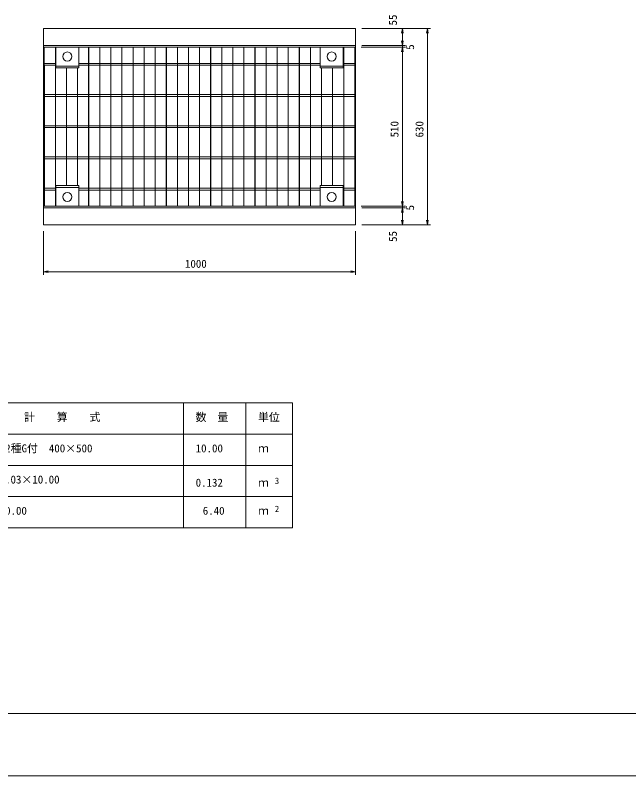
# Model space of a CAD drawing. Units: millimetres, scale not verified, with parts at other scales. Extents: x -2 to 84098, y 4 to 59404.
# Drawn here: x 22083 to 41743, y 4 to 24386 of the extents above; entities that cross this region are included whole.
import ezdxf
from ezdxf.enums import TextEntityAlignment as Align

# ---------------------------------------------------------------- set-up
doc = ezdxf.new("R2010")
doc.units = ezdxf.units.MM
doc.header["$LTSCALE"] = 100
for name, color, linetype, lineweight in [('0_2', 7, 'Continuous', 18), ('D-MTR-FRAM（材料表図枠）', 2, 'Continuous', 18), ('D-STR-DIM（寸法）', 7, 'Continuous', 18), ('D-STR-STR1（構造物）', 7, 'Continuous', 18), ('D-STR（構造物外形線）', 1, 'Continuous', 18), ('D-TTL(外枠）', 2, 'Continuous', 18), ('DEFPOINTS_3', 8, 'Continuous', 18)]:
    doc.layers.add(name, color=color, linetype=linetype, lineweight=lineweight)
doc.layers.add('D-MTR-TXT(文字列）', color=7, linetype='Continuous')
doc.styles.add('ＭＳ ゴシック', font='')
doc.styles.get('ＭＳ ゴシック').set_extended_font_data('MS Gothic')

msp = doc.modelspace()

# ---------------------------------------------------------------- linework, layer by layer
at = {"layer": '0_2'}
for p, q in [((34464.8, 23812.6), (34489.8, 23962.6)), ((34489.8, 23962.6), (34514.8, 23812.6)), ((34489.8, 23962.6), (34489.8, 23942.6)), ((35264.8, 23812.6), (35289.8, 23962.6)), ((35289.8, 23962.6), (35314.8, 23812.6)), ((35289.8, 23962.6), (35289.8, 23942.6)), ((34489.8, 23412.6), (34464.8, 23562.6)), ((34489.8, 23412.6), (34464.8, 23562.6)), ((34514.8, 23562.6), (34489.8, 23412.6)), ((34514.8, 23562.6), (34489.8, 23412.6)), ((34489.8, 23412.6), (34489.8, 23432.6)), ((34489.8, 23412.6), (34489.8, 23432.6)), ((34464.8, 23212.6), (34489.8, 23362.6)), ((34464.8, 23212.6), (34489.8, 23362.6)), ((34489.8, 23362.6), (34514.8, 23212.6)), ((34489.8, 23362.6), (34489.8, 23342.6)), ((34489.8, 23362.6), (34514.8, 23212.6)), ((34489.8, 23362.6), (34489.8, 23342.6)), ((34489.8, 18262.6), (34464.8, 18412.6)), ((34489.8, 18262.6), (34464.8, 18412.6)), ((34514.8, 18412.6), (34489.8, 18262.6)), ((34514.8, 18412.6), (34489.8, 18262.6)), ((34464.8, 18062.6), (34489.8, 18212.6)), ((34464.8, 18062.6), (34489.8, 18212.6)), ((34489.8, 18262.6), (34489.8, 18282.6)), ((34489.8, 18262.6), (34489.8, 18282.6)), ((34489.8, 18212.6), (34514.8, 18062.6)), ((34489.8, 18212.6), (34489.8, 18192.6)), ((34489.8, 18212.6), (34514.8, 18062.6)), ((34489.8, 18212.6), (34489.8, 18192.6)), ((34489.8, 17662.6), (34464.8, 17812.6)), ((34514.8, 17812.6), (34489.8, 17662.6)), ((35289.8, 17662.6), (35264.8, 17812.6)), ((35314.8, 17812.6), (35289.8, 17662.6)), ((34489.8, 17662.6), (34489.8, 17682.6)), ((35289.8, 17662.6), (35289.8, 17682.6)), ((22989.8, 16162.6), (23139.8, 16187.6)), ((23139.8, 16137.6), (22989.8, 16162.6)), ((22989.8, 16162.6), (23009.8, 16162.6)), ((32839.8, 16187.6), (32989.8, 16162.6)), ((32989.8, 16162.6), (32839.8, 16137.6)), ((32989.8, 16162.6), (32969.8, 16162.6))]:
    msp.add_line(p, q, dxfattribs=at)
at = {"layer": 'D-MTR-FRAM（材料表図枠）'}
for p, q in [((16969.5, 11955.4), (30969.5, 11955.4)), ((27469.5, 7955.4), (27469.5, 11955.4)), ((29469.5, 8755.4), (29469.5, 11955.4)), ((29469.5, 7955.4), (29469.5, 11955.4)), ((30969.5, 7955.4), (30969.5, 11955.4)), ((16969.5, 10955.4), (30969.5, 10955.4)), ((16969.5, 9955.4), (30969.5, 9955.4)), ((16969.5, 8955.4), (30969.5, 8955.4)), ((16969.5, 7955.4), (30969.5, 7955.4))]:
    msp.add_line(p, q, dxfattribs=at)
at = {"layer": 'D-STR-DIM（寸法）'}
for p, q in [((33189.8, 23962.6), (34589.8, 23962.6)), ((33189.8, 23962.6), (35389.8, 23962.6)), ((34489.8, 23942.6), (34489.8, 23432.6)), ((35289.8, 23942.6), (35289.8, 17682.6)), ((33189.8, 23412.6), (34589.8, 23412.6)), ((33189.8, 23412.6), (34589.8, 23412.6)), ((34489.8, 23432.6), (34489.8, 23452.6)), ((34489.8, 23412.6), (34489.8, 23362.6)), ((33164.8, 23362.6), (34589.8, 23362.6)), ((33164.8, 23362.6), (34589.8, 23362.6)), ((34489.8, 23342.6), (34489.8, 18282.6)), ((34489.8, 23342.6), (34489.8, 23322.6)), ((34489.8, 18282.6), (34489.8, 18302.6)), ((33162.6, 18262.6), (34589.8, 18262.6)), ((33164.8, 18262.6), (34589.8, 18262.6)), ((33189.8, 18212.6), (34589.8, 18212.6)), ((33189.8, 18212.6), (34589.8, 18212.6)), ((34489.8, 18212.6), (34489.8, 18262.6)), ((34489.8, 18192.6), (34489.8, 18172.6)), ((34489.8, 17682.6), (34489.8, 18192.6)), ((33189.8, 17662.6), (34589.8, 17662.6)), ((33189.8, 17662.6), (35389.8, 17662.6)), ((22989.8, 17462.6), (22989.8, 16062.6)), ((32989.8, 17462.6), (32989.8, 16062.6)), ((23009.8, 16162.6), (32969.8, 16162.6))]:
    msp.add_line(p, q, dxfattribs=at)
at = {"layer": 'D-STR-STR1（構造物）'}
for p, q in [((23014.8, 23362.6), (32964.8, 23362.6)), ((23014.8, 18262.6), (23014.8, 23362.6)), ((23370.1, 18262.6), (23370.1, 23362.6)), ((23372.4, 18262.6), (23372.4, 23362.6)), ((23384.8, 22697.6), (23384.8, 23362.6)), ((24124.8, 22697.6), (24124.8, 23362.6)), ((24435.9, 18262.6), (24435.9, 23362.6)), ((24438.7, 18262.6), (24438.7, 23362.6)), ((24791.2, 18262.6), (24791.2, 23362.6)), ((24793.5, 18262.6), (24793.5, 23362.6)), ((25146.5, 18262.6), (25146.5, 23362.6)), ((25149.2, 18262.6), (25149.2, 23362.6)), ((25501.8, 18262.6), (25501.8, 23362.6)), ((25504, 18262.6), (25504, 23362.6)), ((25857, 18262.6), (25857, 23362.6)), ((25859.8, 18262.6), (25859.8, 23362.6)), ((26212.3, 18262.6), (26212.3, 23362.6)), ((26214.6, 18262.6), (26214.6, 23362.6)), ((26567.6, 18262.6), (26567.6, 23362.6)), ((26570.3, 18262.6), (26570.3, 23362.6)), ((26922.9, 18262.6), (26922.9, 23362.6)), ((26925.1, 18262.6), (26925.1, 23362.6)), ((27278.1, 18262.6), (27278.1, 23362.6)), ((27280.9, 18262.6), (27280.9, 23362.6)), ((27633.4, 18262.6), (27633.4, 23362.6)), ((27635.7, 18262.6), (27635.7, 23362.6)), ((27988.7, 18262.6), (27988.7, 23362.6)), ((27991.4, 18262.6), (27991.4, 23362.6)), ((28344, 18262.6), (28344, 23362.6)), ((28346.2, 18262.6), (28346.2, 23362.6)), ((28699.2, 18262.6), (28699.2, 23362.6)), ((28702, 18262.6), (28702, 23362.6)), ((29054.5, 18262.6), (29054.5, 23362.6)), ((29056.8, 18262.6), (29056.8, 23362.6)), ((29409.8, 18262.6), (29409.8, 23362.6)), ((29412.5, 18262.6), (29412.5, 23362.6)), ((29765.1, 18262.6), (29765.1, 23362.6)), ((29767.3, 18262.6), (29767.3, 23362.6)), ((30120.3, 18262.6), (30120.3, 23362.6)), ((30123.1, 18262.6), (30123.1, 23362.6)), ((30475.6, 18262.6), (30475.6, 23362.6)), ((30477.9, 18262.6), (30477.9, 23362.6)), ((30830.9, 18262.6), (30830.9, 23362.6)), ((30833.6, 18262.6), (30833.6, 23362.6)), ((31186.2, 18262.6), (31186.2, 23362.6)), ((31188.4, 18262.6), (31188.4, 23362.6)), ((31541.4, 18262.6), (31541.4, 23362.6)), ((31544.2, 18262.6), (31544.2, 23362.6)), ((31854.8, 22697.6), (31854.8, 23362.6)), ((32594.8, 22697.6), (32594.8, 23362.6)), ((32607.3, 18262.6), (32607.3, 23362.6)), ((32609.6, 18262.6), (32609.6, 23362.6)), ((32964.8, 18262.6), (32964.8, 23362.6)), ((23014.8, 22842.6), (23384.8, 22842.6)), ((23014.8, 22782.6), (23384.8, 22782.6)), ((23017.1, 18262.6), (23017.1, 22782.6)), ((23384.8, 22757.6), (24124.8, 22757.6)), ((23384.8, 22697.6), (24124.8, 22697.6)), ((23725.4, 18927.6), (23725.4, 22697.6)), ((23728.1, 18927.6), (23728.1, 22697.6)), ((24080.7, 18927.6), (24080.7, 22697.6)), ((24082.9, 18927.6), (24082.9, 22697.6)), ((24124.8, 22842.6), (31854.8, 22842.6)), ((24124.8, 22782.6), (31854.8, 22782.6)), ((31854.8, 22757.6), (32594.8, 22757.6)), ((31854.8, 22697.6), (32594.8, 22697.6)), ((31897.2, 18927.6), (31897.2, 22697.6)), ((31899.9, 18927.6), (31899.9, 22697.6)), ((32252, 18927.6), (32252, 22697.6)), ((32254.3, 18927.6), (32254.3, 22697.6)), ((32594.8, 22842.6), (32964.8, 22842.6)), ((32594.8, 22782.6), (32964.8, 22782.6)), ((32962.6, 18262.6), (32962.6, 22782.6)), ((23014.8, 21842.6), (32964.8, 21842.6)), ((23014.8, 21782.6), (32964.8, 21782.6)), ((23014.8, 20842.6), (32964.8, 20842.6)), ((23014.8, 20782.6), (32964.8, 20782.6)), ((23014.8, 19842.6), (32964.8, 19842.6)), ((23014.8, 19782.6), (32964.8, 19782.6)), ((23014.8, 18842.6), (23384.8, 18842.6)), ((23014.8, 18782.6), (23384.8, 18782.6)), ((23384.8, 18927.6), (24124.8, 18927.6)), ((23384.8, 18262.6), (23384.8, 18927.6)), ((23384.8, 18867.6), (24124.8, 18867.6)), ((24124.8, 18262.6), (24124.8, 18927.6)), ((24124.8, 18842.6), (31854.8, 18842.6)), ((24124.8, 18782.6), (31854.8, 18782.6)), ((31854.8, 18262.6), (31854.8, 18927.6)), ((31854.8, 18927.6), (32594.8, 18927.6)), ((31854.8, 18867.6), (32594.8, 18867.6)), ((32594.8, 18262.6), (32594.8, 18927.6)), ((32594.8, 18842.6), (32964.8, 18842.6)), ((32594.8, 18782.6), (32964.8, 18782.6)), ((23014.8, 18262.6), (32964.8, 18262.6))]:
    msp.add_line(p, q, dxfattribs=at)
for centre in [(23754.8, 23062.6), (32224.8, 23062.6), (23754.8, 18562.6), (32224.8, 18562.6)]:
    msp.add_circle(centre, 145, dxfattribs=at)
at = {"layer": 'D-STR（構造物外形線）'}
for p, q in [((22989.8, 23962.6), (32989.8, 23962.6)), ((22989.8, 17662.6), (22989.8, 23962.6)), ((32989.8, 17662.6), (32989.8, 23962.6)), ((22989.8, 23412.6), (32989.8, 23412.6)), ((22989.8, 18212.6), (32989.8, 18212.6)), ((22989.8, 17662.6), (32989.8, 17662.6))]:
    msp.add_line(p, q, dxfattribs=at)
at = {"layer": 'D-TTL(外枠）'}
msp.add_line((81797.9, 2004.1), (2297.9, 2004.1), dxfattribs=at)
at = {"layer": 'DEFPOINTS_3'}
msp.add_line((-2.1, 4.1), (84097.9, 4.1), dxfattribs=at)

# ---------------------------------------------------------------- texts
at = {"layer": 'D-MTR-TXT(文字列）', "style": 'ＭＳ ゴシック'}
for s, height, p in [('計\u3000\u3000算\u3000\u3000式', 256.6, (22362.5, 11295.7)), ('数\u3000量', 256.6, (27861.7, 11295.7)), ('単位', 256.6, (29861.7, 11295.7)), ('道路側溝2種G付\u3000400×500', 256.6, (20361.7, 10295.7)), ('10.00', 256.6, (27864.4, 10295.7)), ('ｍ', 256.6, (29861.7, 10295.7)), ('0.440×0.03×10.00', 256.6, (20361.7, 9295.7)), ('0.132', 256.6, (27864.4, 9195.7)), ('3', 205.3, (30402, 9296.1)), ('ｍ', 256.6, (29861.7, 9195.7)), ('0.640×10.00', 256.6, (20361.7, 8295.7)), ('6.40', 256.6, (28091.9, 8295.7)), ('ｍ', 256.6, (29861.7, 8295.7)), ('2', 205.3, (30402, 8396.1))]:
    msp.add_text(s, height=height, dxfattribs=at).set_placement(p, align=Align.BOTTOM_LEFT)
at = {"layer": 'D-STR-DIM（寸法）', "style": 'ＭＳ ゴシック'}
for s, p in [('55', (34389.8, 24058.1)), ('5', (34939.8, 23277.4)), ('510', (34439.8, 20470.6)), ('630', (35239.8, 20467.9)), ('5', (34939.8, 18127.4)), ('55', (34389.8, 17119.3))]:
    msp.add_text(s, height=256.6, rotation=90, dxfattribs=at).set_placement(p, align=Align.BOTTOM_LEFT)
msp.add_text('1000', height=256.6, dxfattribs=at).set_placement((27521.7, 16212.6), align=Align.BOTTOM_LEFT)

doc.saveas('drawing.dxf')
